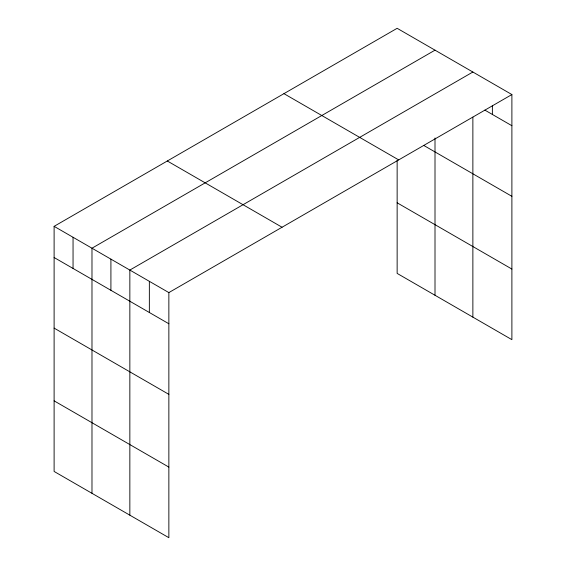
<?xml version="1.0" encoding="UTF-8"?>
<svg xmlns="http://www.w3.org/2000/svg" width="566" height="566" viewBox="0 0 566 566"><rect width="100%" height="100%" fill="white"/><g stroke="black" fill="none" stroke-linecap="round" stroke-linejoin="round"><path stroke-width="0.85" d="M472.872 117.141L472.872 317.13M54.11 226.343L168.859 292.594L168.859 537.7L54.11 471.45L54.11 226.343L397.141 28.3L511.89 94.55L511.89 339.657L397.141 273.406L397.141 160.376M435.006 50.162L91.982 248.205L91.982 493.311M472.872 72.023L129.847 270.067L129.847 515.173M168.859 292.594L511.89 94.55M484.878 110.122L511.89 125.716M423.644 145.37L511.89 196.317M283.941 93.652L398.69 159.902M397.141 202.805L511.89 269.055M167.31 160.992L282.059 227.242M54.11 257.516L168.859 323.759M54.11 328.11L168.859 394.361M54.11 400.848L168.859 467.099M492.378 105.8L492.378 114.452M435.006 137.984L435.006 295.268M149.353 281.33L149.353 312.503M110.915 259.136L110.915 290.308M73.049 237.274L73.049 268.447"/></g></svg>
